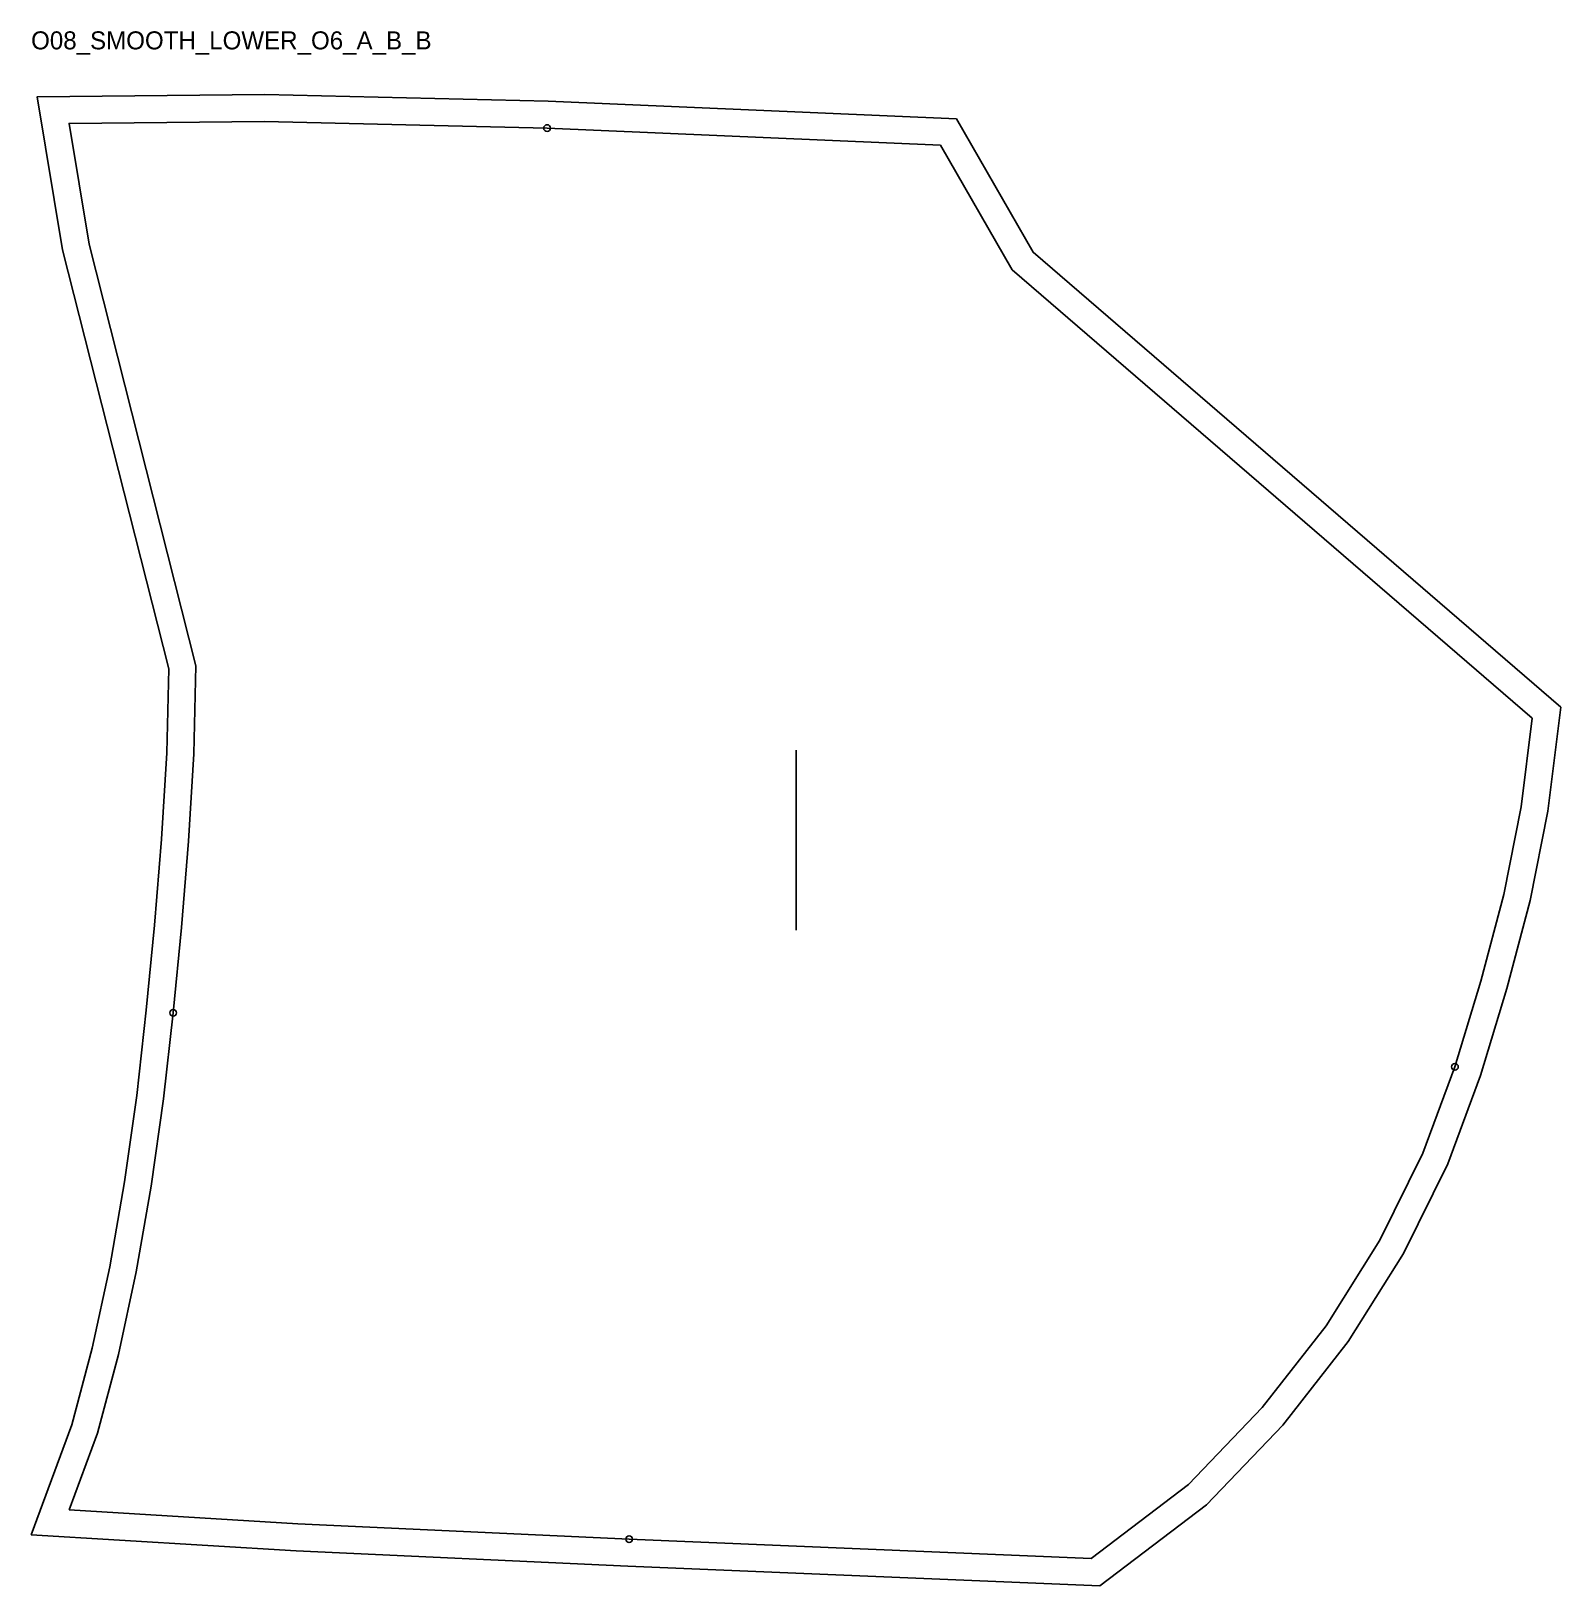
# Model space of a CAD drawing. Header units: millimetres. Extents: x -17 to 662, y -34 to 657.
import ezdxf

# ---------------------------------------------------------------- set-up
doc = ezdxf.new("R2010")
doc.units = ezdxf.units.MM
for name, color, linetype in [('CUT', 1, 'Continuous'), ('GRAIN', 3, 'Continuous'), ('ID', 7, 'Continuous'), ('NOTCH', 2, 'Continuous'), ('SEAM', 5, 'Continuous')]:
    doc.layers.add(name, color=color, linetype=linetype)

msp = doc.modelspace()

# ---------------------------------------------------------------- linework, layer by layer
at = {"layer": 'CUT'}
msp.add_lwpolyline([(-16.88, -10.99), (1.21, 37.78), (10.26, 71.89), (18.04, 108.03), (24.61, 145.72), (30, 184.07), (34.26, 221.99), (37.87, 259.7), (41.03, 297.82), (43.35, 336.21), (44.21, 373.47), (-2.87, 559.65), (-14.13, 627.6), (86.88, 628.61), (212.58, 625.64), (393.91, 617.79), (427.95, 558.51), (662.21, 356.44), (656.4, 310.35), (648.59, 270.61), (638.26, 231.53), (626.55, 192.96), (611.97, 153.75), (592.28, 113.89), (567.8, 74.83), (538.71, 37.62), (504.95, 2.36), (457.57, -33.71), (248.07, -24.96), (100.84, -18.2), (-16.88, -10.99)], close=True, dxfattribs=at)
at = {"layer": 'GRAIN'}
msp.add_line((322.67, 257.45), (322.67, 337.45), dxfattribs=at)
at = {"layer": 'NOTCH'}
for centre in [(212.18, 613.65), (46.19, 220.75), (615.17, 196.8), (248.59, -12.97)]:
    msp.add_circle(centre, 1.5, dxfattribs=at)
at = {"layer": 'SEAM'}
msp.add_lwpolyline([(0, 0), (12.67, 34.15), (21.93, 69.09), (29.82, 105.73), (36.47, 143.86), (41.91, 182.56), (46.19, 220.75), (49.82, 258.64), (53, 296.97), (55.34, 335.71), (56.25, 374.83), (8.88, 562.1), (0, 615.74), (86.8, 616.61), (212.18, 613.65), (386.79, 606.08), (418.57, 550.76), (649.49, 351.55), (644.54, 312.26), (636.89, 273.3), (626.71, 234.81), (615.17, 196.8), (600.93, 158.51), (581.79, 119.75), (557.96, 81.73), (529.62, 45.49), (496.93, 11.34), (453.75, -21.54), (248.59, -12.97), (101.48, -6.22)], close=True, dxfattribs=at)

# ---------------------------------------------------------------- texts
at = {"layer": 'ID'}
msp.add_text('O08_SMOOTH_LOWER_O6_A_B_B', height=8, dxfattribs=at).set_placement((-16.88, 648.61))

doc.saveas('drawing.dxf')
